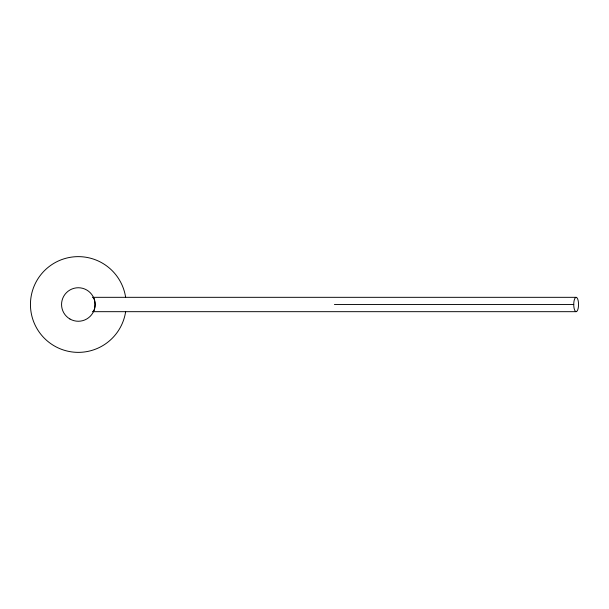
<?xml version="1.0" encoding="UTF-8"?>
<svg xmlns="http://www.w3.org/2000/svg" width="609" height="609" viewBox="0 0 609 609"><rect width="100%" height="100%" fill="white"/><g stroke="black" fill="none" stroke-linecap="round" stroke-linejoin="round"><path stroke-width="0.91" d="M576.137 297.329A7.171 2.413 -90 0 0 574.051 308.085A7.171 2.413 -90 0 0 578.23 308.085A7.171 2.413 -90 0 0 576.137 297.329L92.652 297.321A7.179 2.413 -90 0 1 95.073 304.5A7.179 2.413 -90 0 1 92.652 311.679L576.137 311.679M334.402 304.5L573.731 304.5M125.644 311.641A47.867 47.867 0 0 1 52.344 344.709A47.867 47.867 0 0 1 52.344 264.291A47.867 47.867 0 0 1 125.644 297.359M69.936 319.009A16.755 16.755 0 0 0 95.073 304.5A16.755 16.755 0 0 0 69.936 289.991A16.755 16.755 0 0 0 69.936 319.009"/></g></svg>
